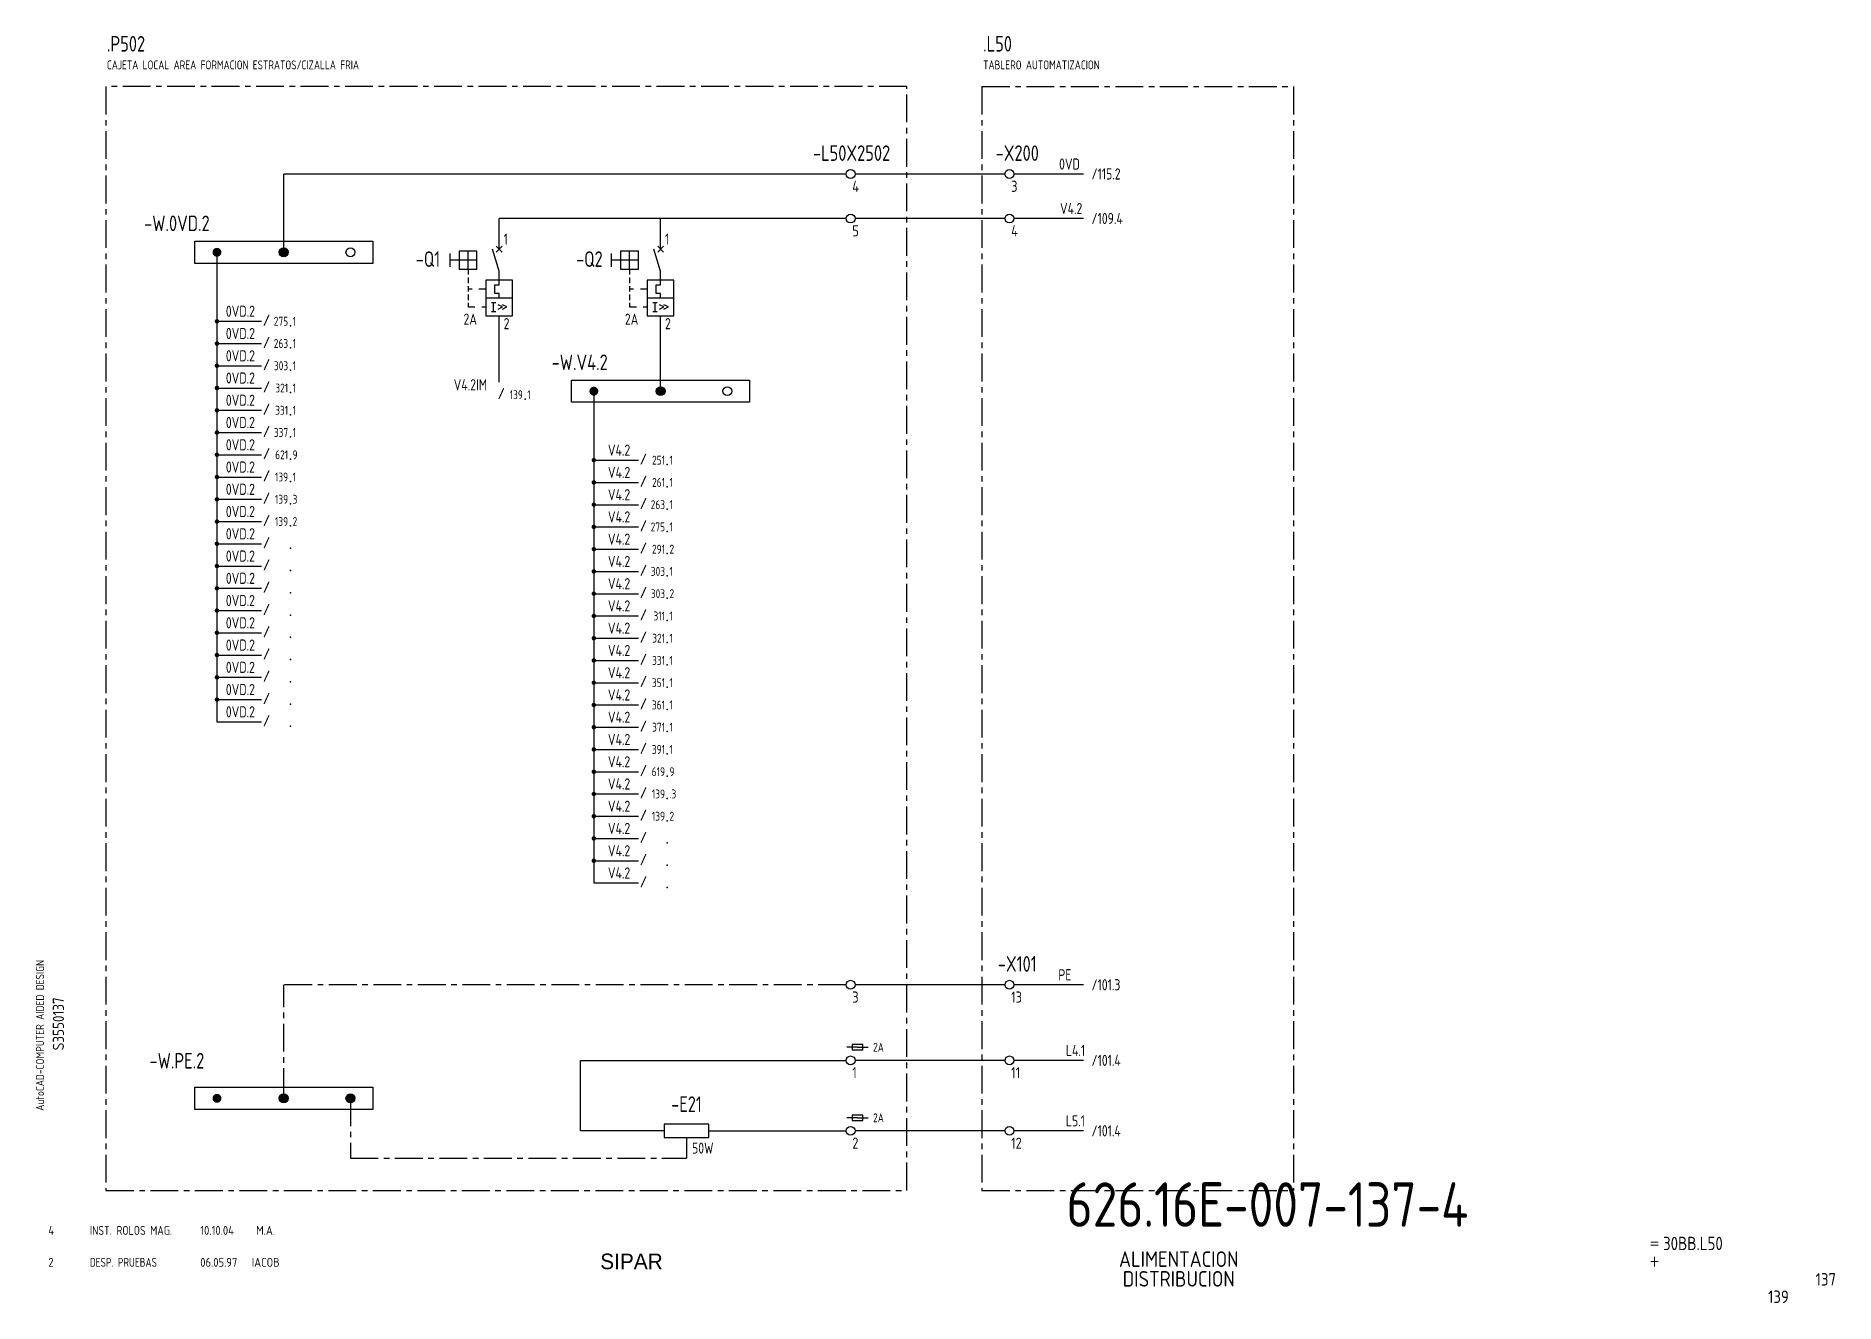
# Model space of a CAD drawing. Extents: x 10 to 414, y 6 to 290.
import ezdxf
from ezdxf.enums import TextEntityAlignment as Align

# ---------------------------------------------------------------- set-up
doc = ezdxf.new("R2010")
doc.units = 0
doc.header["$LTSCALE"] = 5
doc.header["$MEASUREMENT"] = 0
doc.header["$PDSIZE"] = -2
for name, pattern in [('CENTER', [2, 1.25, -0.25, 0.25, -0.25]), ('HIDDEN', [0.38, 0.25, -0.13]), ('HIDDEN1', [0.62, 0.31, -0.31])]:
    doc.linetypes.add(name, pattern=pattern)
doc.layers.get('0').update_dxf_attribs({"linetype": 'CONTINUOUS'})
doc.layers.add('CART', color=7, linetype='CONTINUOUS')
doc.styles.add('DIN', font='DIN.shx', dxfattribs={"width": 0.85})
doc.styles.add('ISO', font='DIN', dxfattribs={"width": 0.8})
doc.styles.add('N', font='ROMANS', dxfattribs={"width": 0.85, "height": 3})
doc.styles.add('SIMPLEX', font='SIMPLEX', dxfattribs={"width": 0.85})
doc.styles.add('X', font='UNIV.SHX', dxfattribs={"height": 3.5})

# ---------------------------------------------------------------- blocks, each defined once
blk = doc.blocks.new('BOX')
at = {"color": 3, "style": 'ISO', "width": 0.8}
blk.add_attdef('BOX', (0, 6), '', height=3.5, dxfattribs=at)
at = {"color": 7, "style": 'ISO', "width": 0.8}
blk.add_attdef('DESC', (0, 2), '', height=2, dxfattribs=at)
blk = doc.blocks.new('NOTA')
at = {"color": 5, "linetype": 'Continuous'}
blk.add_line((0, 0), (0, 0), dxfattribs=at)
at = {"color": 3, "style": 'DIN', "width": 0.8}
blk.add_attdef('NOME', text='', height=3.5, dxfattribs=at).set_placement((0, 0), align=Align.MIDDLE)
at = {"color": 7, "style": 'SIMPLEX', "flags": 9}
for tag, p in [('TIPO', (-2.04, -5.14)), ('QUADRO', (-2.04, -7.64))]:
    blk.add_attdef(tag, p, '', height=1, dxfattribs=at)
blk = doc.blocks.new('CEI1076')
blk.add_point((-3.5, -1))
at = {"style": 'ISO'}
blk.add_text('/', height=2.5, dxfattribs=at).set_placement((-8, -1), align=Align.RIGHT)
for tag, height, style, flags, p in [('FG', 2, 'ISO', 8, (-4, -1)), ('#LINEA', 2.5, 'SIMPLEX', 1, (13.5, -4))]:
    blk.add_attdef(tag, text='', height=height, dxfattribs=dict(style=style, flags=flags)).set_placement(p, align=Align.RIGHT)
for tag, p, height, style, flags in [('CAT', (-3, -1), 2, 'ISO', 8), ('PRES', (2.5, -8.5), 2.5, 'SIMPLEX', 9)]:
    blk.add_attdef(tag, p, '', height=height, dxfattribs=dict(style=style, flags=flags))
at = {"color": 7, "linetype": 'Continuous', "style": 'ISO'}
blk.add_attdef('NOME', (3.5, 1), '', height=2.5, dxfattribs=at)
blk = doc.blocks.new('NORM')
at = {"color": 7}
blk.add_circle((1, 0), 1, dxfattribs=at)
at = {"color": 7, "style": 'SIMPLEX', "flags": 9}
for tag, p in [('QUADRO', (-6.5, 4)), ('SEZIONE', (-6.5, 2.5)), ('NUMO', (-6.5, 1)), ('NUMM', (-6.5, -0.5)), ('NOTEM', (-6.5, -2)), ('NOTEV', (-6.5, -3.5)), ('UTENZA', (-6.5, -5)), ('RIP', (-6.5, -6.5)), ('RAGGIO', (-6.5, -8))]:
    blk.add_attdef(tag, p, '', height=1, dxfattribs=at)
at = {"color": 7, "style": 'SIMPLEX', "width": 0.85, "flags": 8}
blk.add_attdef('NUMI', (2.5, 0.5), '', height=2.5, dxfattribs=at)
at = {"color": 3, "style": 'SIMPLEX', "flags": 8}
blk.add_attdef('MORSETTIERA', (2.5, -2.5), '', height=2, dxfattribs=at)
blk = doc.blocks.new('2A')
for p, q in [((3.08, 3.29), (0.68, 3.29)), ((4.28, 3.89), (1.88, 3.89)), ((1.88, 3.89), (1.88, 2.69)), ((1.88, 2.69), (4.28, 2.69)), ((3.08, 3.29), (5.48, 3.29)), ((4.28, 2.69), (4.28, 3.89))]:
    blk.add_line(p, q)
at = {"style": 'DIN', "width": 0.8}
blk.add_text('2A', height=2, dxfattribs=at).set_placement((6.58, 2.29))
blk = doc.blocks.new('REV2')
at = {"color": 3, "style": 'DIN'}
for s, width, p in [('2', 0.9, (12.45, 13.79)), ('DESP. PRUEBAS', 0.8, (21.76, 13.79)), ('06.05.97', 0.9, (46.59, 13.79)), ('IACOB', 0.9, (58.16, 13.79))]:
    blk.add_text(s, height=2, dxfattribs=dict(at, width=width)).set_placement(p)

msp = doc.modelspace()

# ---------------------------------------------------------------- linework, layer by layer
at = {"color": 3, "linetype": 'CENTER'}
for p, q in [((205.4, 278.95), (25.4, 278.95)), ((25.4, 278.95), (25.4, 30.95)), ((205.4, 30.95), (205.4, 278.95)), ((222.27, 278.95), (292.27, 278.95)), ((222.27, 278.95), (222.27, 30.95)), ((292.27, 278.95), (292.27, 30.95)), ((25.4, 30.95), (205.4, 30.95)), ((222.27, 30.95), (292.27, 30.95))]:
    msp.add_line(p, q, dxfattribs=at)
for p, q in [((191.74, 259.31), (65.34, 259.31)), ((227.44, 259.31), (193.74, 259.31)), ((245.06, 259.31), (229.44, 259.31)), ((191.74, 249.31), (113.77, 249.31)), ((227.44, 249.31), (193.74, 249.31)), ((245.06, 249.31), (229.44, 249.31)), ((50.34, 241.23), (50.34, 136.23)), ((102.77, 238.45), (102.77, 241.45)), ((108.77, 239.95), (102.77, 239.95)), ((104.77, 241.95), (104.77, 237.95)), ((108.77, 241.95), (104.77, 241.95)), ((106.77, 237.95), (106.77, 241.95)), ((108.77, 237.95), (108.77, 241.95)), ((113.77, 237.45), (112.27, 242.45)), ((139.04, 238.45), (139.04, 241.45)), ((145.04, 239.95), (139.04, 239.95)), ((141.04, 241.95), (141.04, 237.95)), ((145.04, 241.95), (141.04, 241.95)), ((143.04, 237.95), (143.04, 241.95)), ((145.04, 237.95), (145.04, 241.95)), ((150.04, 237.45), (148.54, 242.45)), ((104.77, 237.95), (108.77, 237.95)), ((110.77, 235.45), (110.77, 227.45)), ((116.77, 235.45), (110.77, 235.45)), ((113.77, 234.45), (113.77, 237.45)), ((116.77, 227.45), (116.77, 235.45)), ((141.04, 237.95), (145.04, 237.95)), ((147.04, 235.45), (147.04, 227.45)), ((153.04, 235.45), (147.04, 235.45)), ((150.04, 234.45), (150.04, 237.45)), ((153.04, 227.45), (153.04, 235.45)), ((116.77, 231.45), (110.77, 231.45)), ((112.77, 234.45), (113.77, 234.45)), ((112.77, 232.45), (112.77, 234.45)), ((113.77, 232.45), (112.77, 232.45)), ((113.77, 231.45), (113.77, 232.45)), ((153.04, 231.45), (147.04, 231.45)), ((149.04, 234.45), (150.04, 234.45)), ((149.04, 232.45), (149.04, 234.45)), ((150.04, 232.45), (149.04, 232.45)), ((150.04, 231.45), (150.04, 232.45)), ((110.77, 227.45), (116.77, 227.45)), ((112.02, 230.45), (113.02, 230.45)), ((112.02, 228.45), (113.02, 228.45)), ((112.52, 228.45), (112.52, 230.45)), ((114.52, 229.45), (113.52, 229.95)), ((113.52, 228.95), (114.52, 229.45)), ((115.52, 229.45), (114.52, 229.95)), ((114.52, 228.95), (115.52, 229.45)), ((147.04, 227.45), (153.04, 227.45)), ((148.29, 230.45), (149.29, 230.45)), ((148.29, 228.45), (149.29, 228.45)), ((148.79, 228.45), (148.79, 230.45)), ((150.79, 229.45), (149.79, 229.95)), ((149.79, 228.95), (150.79, 229.45)), ((151.79, 229.45), (150.79, 229.95)), ((150.79, 228.95), (151.79, 229.45)), ((50.34, 226.23), (60.34, 226.23)), ((50.34, 221.23), (60.34, 221.23)), ((50.34, 216.23), (60.34, 216.23)), ((50.34, 211.23), (60.34, 211.23)), ((50.34, 206.23), (60.34, 206.23)), ((135.04, 210.02), (135.04, 100.02)), ((50.34, 201.23), (60.34, 201.23)), ((50.34, 196.23), (60.34, 196.23)), ((135.04, 195.02), (145.04, 195.02)), ((50.34, 191.23), (60.34, 191.23)), ((50.34, 186.23), (60.34, 186.23)), ((135.04, 190.02), (145.04, 190.02)), ((135.04, 185.02), (145.04, 185.02)), ((50.34, 181.23), (60.34, 181.23)), ((135.04, 180.02), (145.04, 180.02)), ((50.34, 176.23), (60.34, 176.23)), ((135.04, 175.02), (145.04, 175.02)), ((50.34, 171.23), (60.34, 171.23)), ((135.04, 170.02), (145.04, 170.02)), ((50.34, 166.23), (60.34, 166.23)), ((135.04, 165.02), (145.04, 165.02)), ((50.34, 161.23), (60.34, 161.23)), ((135.04, 160.02), (145.04, 160.02)), ((50.34, 156.23), (60.34, 156.23)), ((135.04, 155.02), (145.04, 155.02)), ((50.34, 151.23), (60.34, 151.23)), ((135.04, 150.02), (145.04, 150.02)), ((50.34, 146.23), (60.34, 146.23)), ((135.04, 145.02), (145.04, 145.02)), ((50.34, 141.23), (60.34, 141.23)), ((135.04, 140.02), (145.04, 140.02)), ((50.34, 136.23), (60.34, 136.23)), ((135.04, 135.02), (145.04, 135.02)), ((135.04, 130.02), (145.04, 130.02)), ((135.04, 125.02), (145.04, 125.02)), ((135.04, 120.02), (145.04, 120.02)), ((135.04, 115.02), (145.04, 115.02)), ((135.04, 110.02), (145.04, 110.02)), ((135.04, 105.02), (145.04, 105.02)), ((135.04, 100.02), (145.04, 100.02)), ((227.44, 77.15), (193.74, 77.15)), ((245.06, 77.15), (229.44, 77.15)), ((227.44, 60.15), (193.74, 60.15)), ((245.06, 60.15), (229.44, 60.15)), ((227.44, 44.33), (193.74, 44.33)), ((245.06, 44.33), (229.44, 44.33))]:
    msp.add_line(p, q)
at = {"linetype": 'Continuous'}
for p, q in [((65.34, 242.23), (65.34, 259.31)), ((113.77, 242.45), (113.77, 249.31)), ((150.04, 242.45), (150.04, 249.31)), ((113.11, 241.79), (114.42, 243.11)), ((113.11, 243.11), (114.42, 241.79)), ((149.39, 241.79), (150.7, 243.11)), ((149.39, 243.11), (150.7, 241.79)), ((113.77, 212.51), (113.77, 227.45)), ((150.04, 211.02), (150.04, 227.45)), ((132.05, 44.33), (132.05, 60.15)), ((132.05, 60.15), (191.74, 60.15)), ((150.87, 44.33), (132.05, 44.33)), ((160.87, 44.33), (191.74, 44.33))]:
    msp.add_line(p, q, dxfattribs=at)
at = {"color": 4}
for p, q in [((45.34, 244.23), (85.34, 244.23)), ((45.34, 239.23), (45.34, 244.23)), ((85.34, 244.23), (85.34, 239.23)), ((85.34, 239.23), (45.34, 239.23)), ((130.04, 213.02), (170.04, 213.02)), ((130.04, 208.02), (130.04, 213.02)), ((170.04, 213.02), (170.04, 208.02)), ((170.04, 208.02), (130.04, 208.02)), ((45.34, 54.14), (85.34, 54.14)), ((45.34, 49.14), (45.34, 54.14)), ((85.34, 54.14), (85.34, 49.14)), ((85.34, 49.14), (45.34, 49.14))]:
    msp.add_line(p, q, dxfattribs=at)
at = {"linetype": 'HIDDEN'}
for p, q in [((106.77, 237.95), (106.77, 229.45)), ((143.04, 237.95), (143.04, 229.45))]:
    msp.add_line(p, q, dxfattribs=at)
at = {"linetype": 'HIDDEN1'}
for p, q in [((110.77, 233.45), (106.77, 233.45)), ((147.04, 233.45), (143.04, 233.45)), ((106.77, 229.45), (110.77, 229.45)), ((143.04, 229.45), (147.04, 229.45))]:
    msp.add_line(p, q, dxfattribs=at)
at = {"linetype": 'CENTER'}
for p, q in [((65.34, 52.14), (65.34, 77.15)), ((191.74, 77.15), (65.34, 77.15)), ((80.34, 51.64), (80.34, 38.18)), ((155.87, 42.83), (155.87, 38.18)), ((80.34, 38.18), (155.87, 38.18))]:
    msp.add_line(p, q, dxfattribs=at)
at = {"color": 7, "linetype": 'Continuous'}
for p, q in [((160.87, 45.83), (150.87, 45.83)), ((150.87, 45.83), (150.87, 42.83)), ((160.87, 42.83), (160.87, 45.83)), ((150.87, 42.83), (160.87, 42.83))]:
    msp.add_line(p, q, dxfattribs=at)
for points, const_width in [([(50.84, 241.73, -1), (49.84, 241.73, -1)], 1), ([(65.84, 241.73, -1), (64.84, 241.73, -1)], 1), ([(50.09, 226.23, 1), (50.59, 226.23, 1)], 0.5), ([(50.09, 221.23, 1), (50.59, 221.23, 1)], 0.5), ([(50.09, 216.23, 1), (50.59, 216.23, 1)], 0.5), ([(50.09, 211.23, 1), (50.59, 211.23, 1)], 0.5), ([(135.54, 210.52, -1), (134.54, 210.52, -1)], 1), ([(150.54, 210.52, -1), (149.54, 210.52, -1)], 1), ([(50.09, 206.23, 1), (50.59, 206.23, 1)], 0.5), ([(50.09, 201.23, 1), (50.59, 201.23, 1)], 0.5), ([(50.09, 196.23, 1), (50.59, 196.23, 1)], 0.5), ([(134.79, 195.02, 1), (135.29, 195.02, 1)], 0.5), ([(50.09, 191.23, 1), (50.59, 191.23, 1)], 0.5), ([(134.79, 190.02, 1), (135.29, 190.02, 1)], 0.5), ([(50.09, 186.23, 1), (50.59, 186.23, 1)], 0.5), ([(134.79, 185.02, 1), (135.29, 185.02, 1)], 0.5), ([(50.09, 181.23, 1), (50.59, 181.23, 1)], 0.5), ([(134.79, 180.02, 1), (135.29, 180.02, 1)], 0.5), ([(50.09, 176.23, 1), (50.59, 176.23, 1)], 0.5), ([(134.79, 175.02, 1), (135.29, 175.02, 1)], 0.5), ([(50.09, 171.23, 1), (50.59, 171.23, 1)], 0.5), ([(134.79, 170.02, 1), (135.29, 170.02, 1)], 0.5), ([(50.09, 166.23, 1), (50.59, 166.23, 1)], 0.5), ([(50.09, 161.23, 1), (50.59, 161.23, 1)], 0.5), ([(134.79, 165.02, 1), (135.29, 165.02, 1)], 0.5), ([(134.79, 160.02, 1), (135.29, 160.02, 1)], 0.5), ([(50.09, 156.23, 1), (50.59, 156.23, 1)], 0.5), ([(134.79, 155.02, 1), (135.29, 155.02, 1)], 0.5), ([(50.09, 151.23, 1), (50.59, 151.23, 1)], 0.5), ([(134.79, 150.02, 1), (135.29, 150.02, 1)], 0.5), ([(50.09, 146.23, 1), (50.59, 146.23, 1)], 0.5), ([(50.09, 141.23, 1), (50.59, 141.23, 1)], 0.5), ([(134.79, 145.02, 1), (135.29, 145.02, 1)], 0.5), ([(134.79, 140.02, 1), (135.29, 140.02, 1)], 0.5), ([(134.79, 135.02, 1), (135.29, 135.02, 1)], 0.5), ([(134.79, 130.02, 1), (135.29, 130.02, 1)], 0.5), ([(134.79, 125.02, 1), (135.29, 125.02, 1)], 0.5), ([(134.79, 120.02, 1), (135.29, 120.02, 1)], 0.5), ([(134.79, 115.02, 1), (135.29, 115.02, 1)], 0.5), ([(134.79, 110.02, 1), (135.29, 110.02, 1)], 0.5), ([(134.79, 105.02, 1), (135.29, 105.02, 1)], 0.5), ([(50.84, 51.64, -1), (49.84, 51.64, -1)], 1), ([(65.84, 51.64, -1), (64.84, 51.64, -1)], 1), ([(80.84, 51.64, -1), (79.84, 51.64, -1)], 1)]:
    msp.add_lwpolyline(points, format="xyb", close=True, dxfattribs=dict(const_width=const_width))
for centre in [(65.34, 241.73), (80.34, 241.73), (150.04, 210.52), (165.04, 210.52), (65.34, 51.64), (80.34, 51.64)]:
    msp.add_circle(centre, 1)

# ---------------------------------------------------------------- block references
for name, p, values in [('BOX', (25.61, 280.83), {'BOX': '.P502', 'DESC': 'CAJETA LOCAL AREA FORMACION ESTRATOS/CIZALLA FRIA'}), ('BOX', (222.53, 280.83), {'BOX': '.L50', 'DESC': 'TABLERO AUTOMATIZACION'}), ('NOTA', (97.76, 240.2), {'NOME': '-Q1'}), ('NOTA', (134.04, 240.2), {'NOME': '-Q2'}), ('NOTA', (155.87, 50.33), {'NOME': '-E21'})]:
    msp.add_blockref(name, p).add_auto_attribs(values)
ref = msp.add_blockref('NOTA', (192.96, 264.01), dxfattribs=dict(xscale=-1))
ref.add_attrib('NOME', '-L50X2502', dxfattribs={"color": 3, "height": 3.5, "style": 'DIN', "width": 0.8}).set_placement((192.96, 264.01), align=Align.MIDDLE)
ref = msp.add_blockref('NOTA', (230.2, 264.01), dxfattribs=dict(xscale=-1))
ref.add_attrib('NOME', '-X200', dxfattribs={"color": 3, "height": 3.5, "style": 'DIN', "width": 0.8}).set_placement((230.2, 264.01), align=Align.MIDDLE)
at = {"linetype": 'Continuous'}
for name, p in [('NORM', (191.74, 259.31)), ('NORM', (227.44, 259.31)), ('NORM', (191.74, 249.31)), ('NORM', (227.44, 249.31)), ('NORM', (191.74, 77.15)), ('NORM', (227.44, 77.15)), ('NORM', (191.74, 60.15)), ('2A', (191.22, 59.81)), ('NORM', (227.44, 60.15)), ('NORM', (191.74, 44.33)), ('2A', (191.22, 43.98)), ('NORM', (227.44, 44.33)), ('REV2', (0, 0))]:
    msp.add_blockref(name, p, dxfattribs=at)
ref = msp.add_blockref('NOTA', (41.34, 248.23), dxfattribs=dict(xscale=-1))
ref.add_attrib('NOME', '-W.0VD.2', dxfattribs={"color": 3, "height": 3.5, "style": 'DIN', "width": 0.8}).set_placement((41.34, 248.23), align=Align.MIDDLE)
ref = msp.add_blockref('CEI1076', (70.34, 226.23))
ref.add_attrib('NOME', '0VD.2', (52.34, 227.23), dxfattribs={"color": 7, "linetype": 'Continuous', "height": 2.5, "style": 'DIN', "width": 0.8})
ref.add_attrib('FG', '275', dxfattribs={"height": 2, "style": 'DIN', "width": 0.8, "flags": 8}).set_placement((66.34, 225.23), align=Align.RIGHT)
ref.add_attrib('CAT', '1', (67.34, 225.23), dxfattribs={"height": 2, "style": 'DIN', "width": 0.8, "flags": 8})
ref = msp.add_blockref('CEI1076', (70.34, 221.23))
ref.add_attrib('NOME', '0VD.2', (52.34, 222.23), dxfattribs={"color": 7, "linetype": 'Continuous', "height": 2.5, "style": 'DIN', "width": 0.8})
ref.add_attrib('FG', '263', dxfattribs={"height": 2, "style": 'DIN', "width": 0.8, "flags": 8}).set_placement((66.34, 220.23), align=Align.RIGHT)
ref.add_attrib('CAT', '1', (67.34, 220.23), dxfattribs={"height": 2, "style": 'DIN', "width": 0.8, "flags": 8})
ref = msp.add_blockref('CEI1076', (70.34, 216.23))
ref.add_attrib('NOME', '0VD.2', (52.34, 217.23), dxfattribs={"color": 7, "linetype": 'Continuous', "height": 2.5, "style": 'DIN', "width": 0.8})
ref.add_attrib('FG', '303', dxfattribs={"height": 2, "style": 'DIN', "width": 0.8, "flags": 8}).set_placement((66.34, 215.23), align=Align.RIGHT)
ref.add_attrib('CAT', '1', (67.34, 215.23), dxfattribs={"height": 2, "style": 'DIN', "width": 0.8, "flags": 8})
ref = msp.add_blockref('NOTA', (131.86, 217.02), dxfattribs=dict(xscale=-1))
ref.add_attrib('NOME', '-W.V4.2', dxfattribs={"color": 3, "height": 3.5, "style": 'DIN', "width": 0.8}).set_placement((131.86, 217.02), align=Align.MIDDLE)
ref = msp.add_blockref('CEI1076', (70.34, 211.23))
ref.add_attrib('NOME', '0VD.2', (52.34, 212.23), dxfattribs={"color": 7, "linetype": 'Continuous', "height": 2.5, "style": 'DIN', "width": 0.8})
ref.add_attrib('FG', '321', dxfattribs={"height": 2, "style": 'DIN', "width": 0.8, "flags": 8}).set_placement((66.34, 210.23), align=Align.RIGHT)
ref.add_attrib('CAT', '1', (67.34, 210.23), dxfattribs={"height": 2, "style": 'DIN', "width": 0.8, "flags": 8})
ref = msp.add_blockref('CEI1076', (123.09, 209.72))
ref.add_attrib('NOME', 'V4.2IM', (103.55, 210.72), dxfattribs={"color": 7, "linetype": 'Continuous', "height": 2.5, "style": 'DIN', "width": 0.8})
ref.add_attrib('FG', '139', dxfattribs={"height": 2, "style": 'DIN', "width": 0.8, "flags": 8}).set_placement((119.09, 208.72), align=Align.RIGHT)
ref.add_attrib('CAT', '1', (120.09, 208.72), dxfattribs={"height": 2, "style": 'DIN', "width": 0.8, "flags": 8})
ref = msp.add_blockref('CEI1076', (70.34, 206.23))
ref.add_attrib('NOME', '0VD.2', (52.34, 207.23), dxfattribs={"color": 7, "linetype": 'Continuous', "height": 2.5, "style": 'DIN', "width": 0.8})
ref.add_attrib('FG', '331', dxfattribs={"height": 2, "style": 'DIN', "width": 0.8, "flags": 8}).set_placement((66.34, 205.23), align=Align.RIGHT)
ref.add_attrib('CAT', '1', (67.34, 205.23), dxfattribs={"height": 2, "style": 'DIN', "width": 0.8, "flags": 8})
ref = msp.add_blockref('CEI1076', (70.34, 201.23))
ref.add_attrib('NOME', '0VD.2', (52.34, 202.23), dxfattribs={"color": 7, "linetype": 'Continuous', "height": 2.5, "style": 'DIN', "width": 0.8})
ref.add_attrib('FG', '337', dxfattribs={"height": 2, "style": 'DIN', "width": 0.8, "flags": 8}).set_placement((66.34, 200.23), align=Align.RIGHT)
ref.add_attrib('CAT', '1', (67.34, 200.23), dxfattribs={"height": 2, "style": 'DIN', "width": 0.8, "flags": 8})
ref = msp.add_blockref('CEI1076', (70.34, 196.23))
ref.add_attrib('NOME', '0VD.2', (52.34, 197.23), dxfattribs={"color": 7, "linetype": 'Continuous', "height": 2.5, "style": 'DIN', "width": 0.8})
ref.add_attrib('FG', '621', dxfattribs={"height": 2, "style": 'DIN', "width": 0.8, "flags": 8}).set_placement((66.34, 195.23), align=Align.RIGHT)
ref.add_attrib('CAT', '9', (67.34, 195.23), dxfattribs={"height": 2, "style": 'DIN', "width": 0.8, "flags": 8})
ref = msp.add_blockref('CEI1076', (155.04, 195.02))
ref.add_attrib('NOME', 'V4.2', (138.2, 196.02), dxfattribs={"color": 7, "linetype": 'Continuous', "height": 2.5, "style": 'DIN', "width": 0.8})
ref.add_attrib('FG', '251', dxfattribs={"height": 2, "style": 'DIN', "width": 0.8, "flags": 8}).set_placement((151.04, 194.02), align=Align.RIGHT)
ref.add_attrib('CAT', '1', (152.04, 194.02), dxfattribs={"height": 2, "style": 'DIN', "width": 0.8, "flags": 8})
ref = msp.add_blockref('CEI1076', (70.34, 191.23))
ref.add_attrib('NOME', '0VD.2', (52.34, 192.23), dxfattribs={"color": 7, "linetype": 'Continuous', "height": 2.5, "style": 'DIN', "width": 0.8})
ref.add_attrib('FG', '139', dxfattribs={"height": 2, "style": 'DIN', "width": 0.8, "flags": 8}).set_placement((66.34, 190.23), align=Align.RIGHT)
ref.add_attrib('CAT', '1', (67.34, 190.23), dxfattribs={"height": 2, "style": 'DIN', "width": 0.8, "flags": 8})
ref = msp.add_blockref('CEI1076', (155.04, 190.02))
ref.add_attrib('NOME', 'V4.2', (138.2, 191.02), dxfattribs={"color": 7, "linetype": 'Continuous', "height": 2.5, "style": 'DIN', "width": 0.8})
ref.add_attrib('FG', '261', dxfattribs={"height": 2, "style": 'DIN', "width": 0.8, "flags": 8}).set_placement((151.04, 189.02), align=Align.RIGHT)
ref.add_attrib('CAT', '1', (152.04, 189.02), dxfattribs={"height": 2, "style": 'DIN', "width": 0.8, "flags": 8})
ref = msp.add_blockref('CEI1076', (70.34, 186.23))
ref.add_attrib('NOME', '0VD.2', (52.34, 187.23), dxfattribs={"color": 7, "linetype": 'Continuous', "height": 2.5, "style": 'DIN', "width": 0.8})
ref.add_attrib('FG', '139', dxfattribs={"height": 2, "style": 'DIN', "width": 0.8, "flags": 8}).set_placement((66.34, 185.23), align=Align.RIGHT)
ref.add_attrib('CAT', '3', (67.34, 185.23), dxfattribs={"height": 2, "style": 'DIN', "width": 0.8, "flags": 8})
ref = msp.add_blockref('CEI1076', (155.04, 185.02))
ref.add_attrib('NOME', 'V4.2', (138.2, 186.02), dxfattribs={"color": 7, "linetype": 'Continuous', "height": 2.5, "style": 'DIN', "width": 0.8})
ref.add_attrib('FG', '263', dxfattribs={"height": 2, "style": 'DIN', "width": 0.8, "flags": 8}).set_placement((151.04, 184.02), align=Align.RIGHT)
ref.add_attrib('CAT', '1', (152.04, 184.02), dxfattribs={"height": 2, "style": 'DIN', "width": 0.8, "flags": 8})
ref = msp.add_blockref('CEI1076', (70.34, 181.23))
ref.add_attrib('NOME', '0VD.2', (52.34, 182.23), dxfattribs={"color": 7, "linetype": 'Continuous', "height": 2.5, "style": 'DIN', "width": 0.8})
ref.add_attrib('FG', '139', dxfattribs={"height": 2, "style": 'DIN', "width": 0.8, "flags": 8}).set_placement((66.34, 180.23), align=Align.RIGHT)
ref.add_attrib('CAT', '2', (67.34, 180.23), dxfattribs={"height": 2, "style": 'DIN', "width": 0.8, "flags": 8})
ref = msp.add_blockref('CEI1076', (155.04, 180.02))
ref.add_attrib('NOME', 'V4.2', (138.2, 181.02), dxfattribs={"color": 7, "linetype": 'Continuous', "height": 2.5, "style": 'DIN', "width": 0.8})
ref.add_attrib('FG', '275', dxfattribs={"height": 2, "style": 'DIN', "width": 0.8, "flags": 8}).set_placement((151.04, 179.02), align=Align.RIGHT)
ref.add_attrib('CAT', '1', (152.04, 179.02), dxfattribs={"height": 2, "style": 'DIN', "width": 0.8, "flags": 8})
ref = msp.add_blockref('CEI1076', (70.34, 176.23))
ref.add_attrib('NOME', '0VD.2', (52.34, 177.23), dxfattribs={"color": 7, "linetype": 'Continuous', "height": 2.5, "style": 'DIN', "width": 0.8})
ref = msp.add_blockref('CEI1076', (155.04, 175.02))
ref.add_attrib('NOME', 'V4.2', (138.2, 176.02), dxfattribs={"color": 7, "linetype": 'Continuous', "height": 2.5, "style": 'DIN', "width": 0.8})
ref.add_attrib('FG', '291', dxfattribs={"height": 2, "style": 'DIN', "width": 0.8, "flags": 8}).set_placement((151.04, 174.02), align=Align.RIGHT)
ref.add_attrib('CAT', '2', (152.04, 174.02), dxfattribs={"height": 2, "style": 'DIN', "width": 0.8, "flags": 8})
ref = msp.add_blockref('CEI1076', (70.34, 171.23))
ref.add_attrib('NOME', '0VD.2', (52.34, 172.23), dxfattribs={"color": 7, "linetype": 'Continuous', "height": 2.5, "style": 'DIN', "width": 0.8})
ref = msp.add_blockref('CEI1076', (155.04, 170.02))
ref.add_attrib('NOME', 'V4.2', (138.2, 171.02), dxfattribs={"color": 7, "linetype": 'Continuous', "height": 2.5, "style": 'DIN', "width": 0.8})
ref.add_attrib('FG', '303', dxfattribs={"height": 2, "style": 'DIN', "width": 0.8, "flags": 8}).set_placement((151.04, 169.02), align=Align.RIGHT)
ref.add_attrib('CAT', '1', (152.04, 169.02), dxfattribs={"height": 2, "style": 'DIN', "width": 0.8, "flags": 8})
ref = msp.add_blockref('CEI1076', (70.34, 166.23))
ref.add_attrib('NOME', '0VD.2', (52.34, 167.23), dxfattribs={"color": 7, "linetype": 'Continuous', "height": 2.5, "style": 'DIN', "width": 0.8})
ref = msp.add_blockref('CEI1076', (155.04, 165.02))
ref.add_attrib('NOME', 'V4.2', (138.2, 166.02), dxfattribs={"color": 7, "linetype": 'Continuous', "height": 2.5, "style": 'DIN', "width": 0.8})
ref.add_attrib('FG', '303', dxfattribs={"height": 2, "style": 'DIN', "width": 0.8, "flags": 8}).set_placement((151.04, 164.02), align=Align.RIGHT)
ref.add_attrib('CAT', '2', (152.04, 164.02), dxfattribs={"height": 2, "style": 'DIN', "width": 0.8, "flags": 8})
ref = msp.add_blockref('CEI1076', (70.34, 161.23))
ref.add_attrib('NOME', '0VD.2', (52.34, 162.23), dxfattribs={"color": 7, "linetype": 'Continuous', "height": 2.5, "style": 'DIN', "width": 0.8})
ref = msp.add_blockref('CEI1076', (155.04, 160.02))
ref.add_attrib('NOME', 'V4.2', (138.2, 161.02), dxfattribs={"color": 7, "linetype": 'Continuous', "height": 2.5, "style": 'DIN', "width": 0.8})
ref.add_attrib('FG', '311', dxfattribs={"height": 2, "style": 'DIN', "width": 0.8, "flags": 8}).set_placement((151.04, 159.02), align=Align.RIGHT)
ref.add_attrib('CAT', '1', (152.04, 159.02), dxfattribs={"height": 2, "style": 'DIN', "width": 0.8, "flags": 8})
ref = msp.add_blockref('CEI1076', (70.34, 156.23))
ref.add_attrib('NOME', '0VD.2', (52.34, 157.23), dxfattribs={"color": 7, "linetype": 'Continuous', "height": 2.5, "style": 'DIN', "width": 0.8})
ref = msp.add_blockref('CEI1076', (155.04, 155.02))
ref.add_attrib('NOME', 'V4.2', (138.2, 156.02), dxfattribs={"color": 7, "linetype": 'Continuous', "height": 2.5, "style": 'DIN', "width": 0.8})
ref.add_attrib('FG', '321', dxfattribs={"height": 2, "style": 'DIN', "width": 0.8, "flags": 8}).set_placement((151.04, 154.02), align=Align.RIGHT)
ref.add_attrib('CAT', '1', (152.04, 154.02), dxfattribs={"height": 2, "style": 'DIN', "width": 0.8, "flags": 8})
ref = msp.add_blockref('CEI1076', (70.34, 151.23))
ref.add_attrib('NOME', '0VD.2', (52.34, 152.23), dxfattribs={"color": 7, "linetype": 'Continuous', "height": 2.5, "style": 'DIN', "width": 0.8})
ref = msp.add_blockref('CEI1076', (70.34, 146.23))
ref.add_attrib('NOME', '0VD.2', (52.34, 147.23), dxfattribs={"color": 7, "linetype": 'Continuous', "height": 2.5, "style": 'DIN', "width": 0.8})
ref = msp.add_blockref('CEI1076', (155.04, 150.02))
ref.add_attrib('NOME', 'V4.2', (138.2, 151.02), dxfattribs={"color": 7, "linetype": 'Continuous', "height": 2.5, "style": 'DIN', "width": 0.8})
ref.add_attrib('FG', '331', dxfattribs={"height": 2, "style": 'DIN', "width": 0.8, "flags": 8}).set_placement((151.04, 149.02), align=Align.RIGHT)
ref.add_attrib('CAT', '1', (152.04, 149.02), dxfattribs={"height": 2, "style": 'DIN', "width": 0.8, "flags": 8})
ref = msp.add_blockref('CEI1076', (155.04, 145.02))
ref.add_attrib('NOME', 'V4.2', (138.2, 146.02), dxfattribs={"color": 7, "linetype": 'Continuous', "height": 2.5, "style": 'DIN', "width": 0.8})
ref.add_attrib('FG', '351', dxfattribs={"height": 2, "style": 'DIN', "width": 0.8, "flags": 8}).set_placement((151.04, 144.02), align=Align.RIGHT)
ref.add_attrib('CAT', '1', (152.04, 144.02), dxfattribs={"height": 2, "style": 'DIN', "width": 0.8, "flags": 8})
ref = msp.add_blockref('CEI1076', (70.34, 141.23))
ref.add_attrib('NOME', '0VD.2', (52.34, 142.23), dxfattribs={"color": 7, "linetype": 'Continuous', "height": 2.5, "style": 'DIN', "width": 0.8})
ref = msp.add_blockref('CEI1076', (155.04, 140.02))
ref.add_attrib('NOME', 'V4.2', (138.2, 141.02), dxfattribs={"color": 7, "linetype": 'Continuous', "height": 2.5, "style": 'DIN', "width": 0.8})
ref.add_attrib('FG', '361', dxfattribs={"height": 2, "style": 'DIN', "width": 0.8, "flags": 8}).set_placement((151.04, 139.02), align=Align.RIGHT)
ref.add_attrib('CAT', '1', (152.04, 139.02), dxfattribs={"height": 2, "style": 'DIN', "width": 0.8, "flags": 8})
ref = msp.add_blockref('CEI1076', (70.34, 136.23))
ref.add_attrib('NOME', '0VD.2', (52.34, 137.23), dxfattribs={"color": 7, "linetype": 'Continuous', "height": 2.5, "style": 'DIN', "width": 0.8})
ref = msp.add_blockref('CEI1076', (155.04, 135.02))
ref.add_attrib('NOME', 'V4.2', (138.2, 136.02), dxfattribs={"color": 7, "linetype": 'Continuous', "height": 2.5, "style": 'DIN', "width": 0.8})
ref.add_attrib('FG', '371', dxfattribs={"height": 2, "style": 'DIN', "width": 0.8, "flags": 8}).set_placement((151.04, 134.02), align=Align.RIGHT)
ref.add_attrib('CAT', '1', (152.04, 134.02), dxfattribs={"height": 2, "style": 'DIN', "width": 0.8, "flags": 8})
ref = msp.add_blockref('CEI1076', (155.04, 130.02))
ref.add_attrib('NOME', 'V4.2', (138.2, 131.02), dxfattribs={"color": 7, "linetype": 'Continuous', "height": 2.5, "style": 'DIN', "width": 0.8})
ref.add_attrib('FG', '391', dxfattribs={"height": 2, "style": 'DIN', "width": 0.8, "flags": 8}).set_placement((151.04, 129.02), align=Align.RIGHT)
ref.add_attrib('CAT', '1', (152.04, 129.02), dxfattribs={"height": 2, "style": 'DIN', "width": 0.8, "flags": 8})
ref = msp.add_blockref('CEI1076', (155.04, 125.02))
ref.add_attrib('NOME', 'V4.2', (138.2, 126.02), dxfattribs={"color": 7, "linetype": 'Continuous', "height": 2.5, "style": 'DIN', "width": 0.8})
ref.add_attrib('FG', '619', dxfattribs={"height": 2, "style": 'DIN', "width": 0.8, "flags": 8}).set_placement((151.04, 124.02), align=Align.RIGHT)
ref.add_attrib('CAT', '9', (152.04, 124.02), dxfattribs={"height": 2, "style": 'DIN', "width": 0.8, "flags": 8})
ref = msp.add_blockref('CEI1076', (155.04, 120.02))
ref.add_attrib('NOME', 'V4.2', (138.2, 121.02), dxfattribs={"color": 7, "linetype": 'Continuous', "height": 2.5, "style": 'DIN', "width": 0.8})
ref.add_attrib('FG', '139', dxfattribs={"height": 2, "style": 'DIN', "width": 0.8, "flags": 8}).set_placement((151.04, 119.02), align=Align.RIGHT)
ref.add_attrib('CAT', '.3', (152.04, 119.02), dxfattribs={"height": 2, "style": 'DIN', "width": 0.8, "flags": 8})
ref = msp.add_blockref('CEI1076', (155.04, 115.02))
ref.add_attrib('NOME', 'V4.2', (138.2, 116.02), dxfattribs={"color": 7, "linetype": 'Continuous', "height": 2.5, "style": 'DIN', "width": 0.8})
ref.add_attrib('FG', '139', dxfattribs={"height": 2, "style": 'DIN', "width": 0.8, "flags": 8}).set_placement((151.04, 114.02), align=Align.RIGHT)
ref.add_attrib('CAT', '2', (152.04, 114.02), dxfattribs={"height": 2, "style": 'DIN', "width": 0.8, "flags": 8})
ref = msp.add_blockref('CEI1076', (155.04, 110.02))
ref.add_attrib('NOME', 'V4.2', (138.2, 111.02), dxfattribs={"color": 7, "linetype": 'Continuous', "height": 2.5, "style": 'DIN', "width": 0.8})
ref = msp.add_blockref('CEI1076', (155.04, 105.02))
ref.add_attrib('NOME', 'V4.2', (138.2, 106.02), dxfattribs={"color": 7, "linetype": 'Continuous', "height": 2.5, "style": 'DIN', "width": 0.8})
ref = msp.add_blockref('CEI1076', (155.04, 100.02))
ref.add_attrib('NOME', 'V4.2', (138.2, 101.02), dxfattribs={"color": 7, "linetype": 'Continuous', "height": 2.5, "style": 'DIN', "width": 0.8})
ref = msp.add_blockref('NOTA', (230.2, 81.85), dxfattribs=dict(xscale=-1))
ref.add_attrib('NOME', '-X101', dxfattribs={"color": 3, "height": 3.5, "style": 'DIN', "width": 0.8}).set_placement((230.2, 81.85), align=Align.MIDDLE)
ref = msp.add_blockref('NOTA', (41.34, 60.08), dxfattribs=dict(xscale=-1))
ref.add_attrib('NOME', '-W.PE.2', dxfattribs={"color": 3, "height": 3.5, "style": 'DIN', "width": 0.8}).set_placement((41.34, 60.08), align=Align.MIDDLE)

# ---------------------------------------------------------------- texts
for s, style, width, p in [('0VD', 'ISO', 0.8, (239.6, 260.31)), ('/115.2', 'ISO', 0.8, (246.88, 258.08)), ('4', 'DIN', 0.85, (193.12, 255.3)), ('3', 'DIN', 0.85, (228.82, 255.3)), ('V4.2', 'ISO', 0.8, (239.8, 250.31)), ('5', 'DIN', 0.85, (193.12, 245.3)), ('4', 'DIN', 0.85, (228.82, 245.3)), ('/109.4', 'ISO', 0.8, (246.88, 248.08)), ('1', 'ISO', 0.8, (114.77, 243.45)), ('1', 'ISO', 0.8, (151.04, 243.45)), ('2', 'ISO', 0.8, (114.77, 224.45)), ('2', 'ISO', 0.8, (151.04, 224.45)), ('  PE', 'ISO', 0.8, (237, 78.15)), ('/101.3', 'ISO', 0.8, (246.88, 75.91)), ('3', 'DIN', 0.85, (193.12, 73.14)), ('13', 'DIN', 0.85, (228.82, 73.14)), ('L4.1', 'ISO', 0.8, (241.13, 61.15)), ('/101.4', 'ISO', 0.8, (246.88, 58.92)), ('1', 'DIN', 0.85, (193.12, 56.15)), ('11', 'DIN', 0.85, (228.82, 56.15)), ('L5.1', 'ISO', 0.8, (241.13, 45.33)), ('/101.4', 'ISO', 0.8, (246.88, 43.09)), ('2', 'DIN', 0.85, (193.12, 40.32)), ('12', 'DIN', 0.85, (228.82, 40.32))]:
    msp.add_text(s, height=2.5, dxfattribs=dict(style=style, width=width)).set_placement(p)
at = {"style": 'ISO', "width": 0.8}
for p in [(108.77, 225.45), (145.04, 225.45)]:
    msp.add_text('2A', height=2.5, dxfattribs=at).set_placement(p, align=Align.RIGHT)
at = {"color": 7, "linetype": 'Continuous', "style": 'DIN', "width": 0.8}
msp.add_text('50W', height=2.5, dxfattribs=at).set_placement((159.53, 39.21), align=Align.CENTER)
at = {"color": 3, "style": 'DIN'}
for s, width, p in [('4', 0.9, (12.45, 20.96)), ('INST. ROLOS MAG.', 0.85, (21.76, 20.96)), ('10.10.04', 0.9, (46.59, 20.96)), ('M.A.', 0.9, (59.16, 20.96))]:
    msp.add_text(s, height=2, dxfattribs=dict(at, width=width)).set_placement(p)
at = {"color": 2, "insert": (241.26, 32.77), "char_height": 10, "width": 111.0411, "attachment_point": 1, "style": 'DIN'}
msp.add_mtext('626.16E-007-137-4', dxfattribs=at)
at = {"layer": 'CART', "color": 1, "style": 'DIN', "width": 0.9}
msp.add_text('AutoCAD-COMPUTER AIDED DESIGN', height=1.8, rotation=90, dxfattribs=at).set_placement((11.47, 48.84))
at = {"layer": 'CART', "color": 3, "style": 'N', "width": 0.85}
for s, p in [('=', (372.24, 17.91)), ('+', (372.24, 13.87))]:
    msp.add_text(s, height=2.5, dxfattribs=at).set_placement(p)
at = {"layer": 'CART', "color": 3, "style": 'DIN', "width": 0.9, "flags": 1}
msp.add_attdef('S3550137', text='', height=2.5, rotation=90, dxfattribs=at).set_placement((15.95, 68.38), align=Align.CENTER)
at = {"layer": 'CART', "color": 3, "style": 'DIN', "width": 0.85}
msp.add_attdef('30BB.L50', text='', height=3, dxfattribs=at).set_placement((375.33, 16.63), align=Align.BOTTOM_LEFT)
at = {"layer": 'CART', "color": 6, "style": 'X', "flags": 1}
msp.add_attdef('SIPAR', text='', height=3.5, dxfattribs=at).set_placement((143.5, 15), align=Align.MIDDLE)
at = {"layer": 'CART', "color": 2, "style": 'DIN', "width": 0.9, "flags": 1}
for tag, text, p in [('ALIMENTACION', 'PLC', (266.5, 15.51)), ('DISTRIBUCION', '', (266.5, 11.09))]:
    msp.add_attdef(tag, text=text, height=3.5, dxfattribs=at).set_placement(p, align=Align.MIDDLE)
msp.add_attdef('137', text='', height=2.8, dxfattribs=at).set_placement((414.2, 9.56), align=Align.RIGHT)
at = {"layer": 'CART', "color": 7, "style": 'DIN', "width": 0.9, "flags": 1}
msp.add_attdef('139', (398.93, 5.65), '', height=2.8, dxfattribs=at)

doc.saveas('drawing.dxf')
